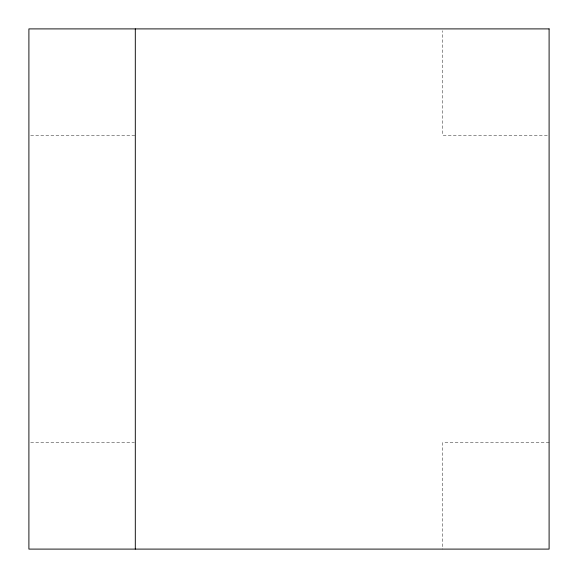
<?xml version="1.0" encoding="UTF-8"?>
<svg xmlns="http://www.w3.org/2000/svg" width="578" height="578" viewBox="0 0 578 578"><rect width="100%" height="100%" fill="white"/><g stroke="black" fill="none" stroke-linecap="round" stroke-linejoin="round"><path stroke-width="0.43" stroke-dasharray="2.89 2.17" d="M30.706 135.303L135.303 135.303M547.294 135.303L442.697 135.303L442.697 30.706M30.706 442.697L134.399 442.697M549.1 442.697L442.697 442.697L442.697 549.1"/><path stroke-width="0.87" d="M135.303 28.9L135.303 549.1M549.1 28.9L28.9 28.9L28.9 549.1L549.1 549.1L549.1 28.9"/></g></svg>
